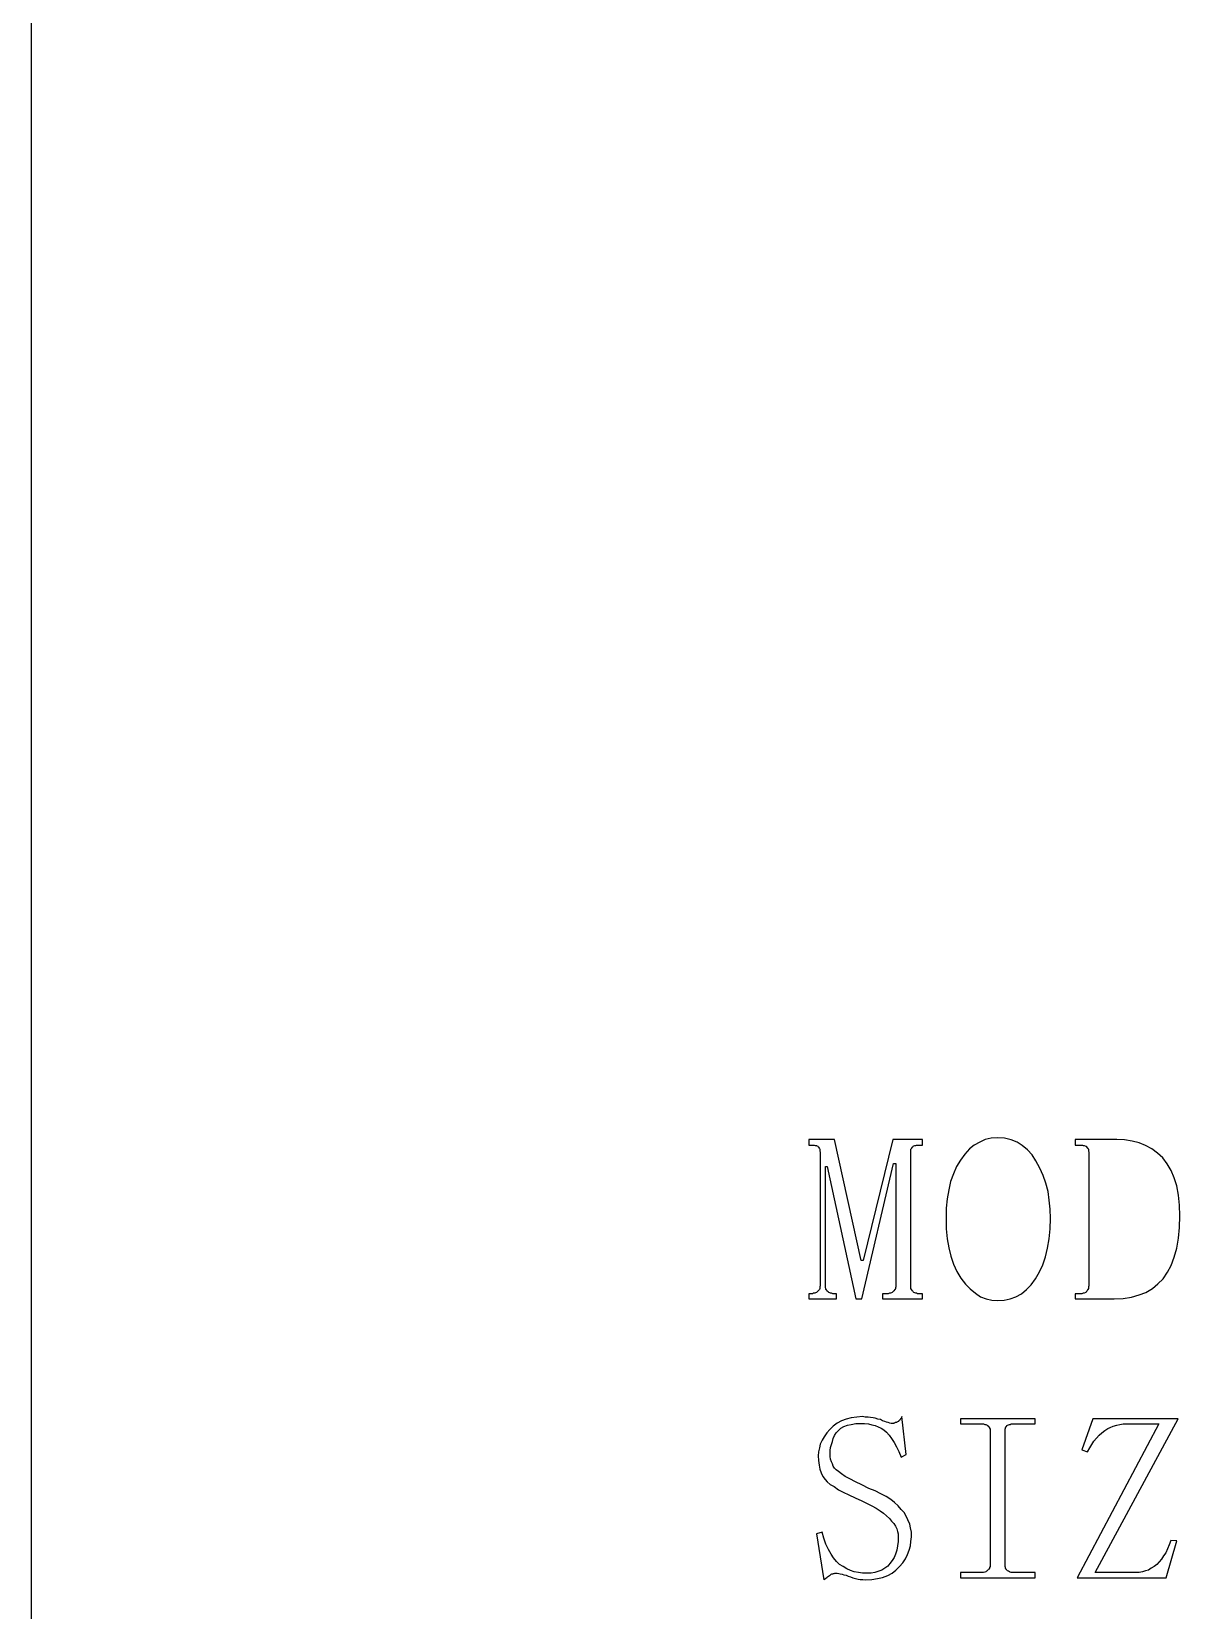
# Model space of a CAD drawing. Extents: x -190 to 190, y -140 to 140.
# Drawn here: x -190 to -162.95, y -106.74 to -70 of the extents above; entities that cross this region are included whole.
import ezdxf

# ---------------------------------------------------------------- set-up
doc = ezdxf.new("R2010")
doc.units = 0
doc.header["$MEASUREMENT"] = 0
doc.layers.get('0').update_dxf_attribs({"linetype": 'CONTINUOUS'})

msp = doc.modelspace()

# ---------------------------------------------------------------- linework, layer by layer
msp.add_lwpolyline([(-190, 135.000039, -0.414214), (-185, 140.000049), (-185, 140.000049), (185, 140.000049), (185, 140.000049, -0.414214), (190, 135.000039), (190, 135.000039), (190, -134.999961), (190, -134.999961, -0.414214), (185, -139.999951), (185, -139.999951), (-185, -139.999951), (-185, -139.999951, -0.414214), (-190, -134.999961), (-190, -134.999961), (-190, 135.000039)], format="xyb")
for points in [[(-169.53, -99.21), (-169.53, -99.19), (-169.53, -99.19), (-169.53, -96.07), (-169.53, -96.07), (-169.53, -96.05), (-169.53, -96.05), (-169.53, -96.03), (-169.53, -96.03), (-169.53, -96.01), (-169.53, -96.01), (-169.52, -95.99), (-169.52, -95.99), (-169.51, -95.98), (-169.51, -95.98), (-169.5, -95.96), (-169.5, -95.96), (-169.49, -95.95), (-169.49, -95.95), (-169.48, -95.94), (-169.48, -95.94), (-169.46, -95.93), (-169.46, -95.93), (-169.44, -95.92), (-169.44, -95.92), (-169.42, -95.92), (-169.42, -95.92), (-169.4, -95.91), (-169.4, -95.91), (-169.38, -95.91), (-169.38, -95.91), (-169.35, -95.91), (-169.35, -95.91), (-169.26, -95.91), (-169.26, -95.91), (-169.26, -95.78), (-169.26, -95.78), (-169.95, -95.78), (-169.95, -95.78), (-170.64, -98.6), (-170.64, -98.6), (-170.69, -98.6), (-170.69, -98.6), (-171.31, -95.78), (-171.31, -95.78), (-171.91, -95.78), (-171.91, -95.78), (-171.91, -95.91), (-171.91, -95.91), (-171.84, -95.91), (-171.84, -95.91), (-171.81, -95.91), (-171.81, -95.91), (-171.78, -95.91), (-171.78, -95.91), (-171.76, -95.92), (-171.76, -95.92), (-171.73, -95.92), (-171.73, -95.92), (-171.72, -95.93), (-171.72, -95.93), (-171.7, -95.94), (-171.7, -95.94), (-171.69, -95.95), (-171.69, -95.95), (-171.68, -95.96), (-171.68, -95.96), (-171.67, -95.98), (-171.67, -95.98), (-171.66, -95.99), (-171.66, -95.99), (-171.65, -96.01), (-171.65, -96.01), (-171.65, -96.03), (-171.65, -96.03), (-171.65, -96.05), (-171.65, -96.05), (-171.64, -96.07), (-171.64, -96.07), (-171.64, -99.19), (-171.64, -99.19), (-171.65, -99.21), (-171.65, -99.21), (-171.65, -99.23), (-171.65, -99.23), (-171.65, -99.25), (-171.65, -99.25), (-171.66, -99.27), (-171.66, -99.27), (-171.67, -99.28), (-171.67, -99.28), (-171.69, -99.3), (-171.69, -99.3), (-171.7, -99.31), (-171.7, -99.31), (-171.71, -99.33), (-171.71, -99.33), (-171.73, -99.34), (-171.73, -99.34), (-171.75, -99.35), (-171.75, -99.35), (-171.77, -99.36), (-171.77, -99.36), (-171.8, -99.36), (-171.8, -99.36), (-171.82, -99.37), (-171.82, -99.37), (-171.85, -99.37), (-171.85, -99.37), (-171.91, -99.37), (-171.91, -99.37), (-171.91, -99.49), (-171.91, -99.49), (-171.26, -99.49), (-171.26, -99.49), (-171.26, -99.37), (-171.26, -99.37), (-171.33, -99.37), (-171.33, -99.37), (-171.35, -99.37), (-171.35, -99.37), (-171.38, -99.36), (-171.38, -99.36), (-171.4, -99.36), (-171.4, -99.36), (-171.42, -99.35), (-171.42, -99.35), (-171.44, -99.34), (-171.44, -99.34), (-171.46, -99.33), (-171.46, -99.33), (-171.48, -99.31), (-171.48, -99.31), (-171.49, -99.3), (-171.49, -99.3), (-171.5, -99.28), (-171.5, -99.28), (-171.51, -99.27), (-171.51, -99.27), (-171.51, -99.25), (-171.51, -99.25), (-171.52, -99.23), (-171.52, -99.23), (-171.52, -99.21), (-171.52, -99.21), (-171.52, -99.19), (-171.52, -99.19), (-171.52, -96.41), (-171.52, -96.41), (-171.48, -96.41), (-171.48, -96.41), (-170.81, -99.49), (-170.81, -99.49), (-170.67, -99.49), (-170.67, -99.49), (-169.94, -96.34), (-169.94, -96.34), (-169.88, -96.34), (-169.88, -96.34), (-169.88, -99.19), (-169.88, -99.19), (-169.88, -99.21), (-169.88, -99.21), (-169.89, -99.23), (-169.89, -99.23), (-169.89, -99.25), (-169.89, -99.25), (-169.9, -99.27), (-169.9, -99.27), (-169.91, -99.28), (-169.91, -99.28), (-169.92, -99.3), (-169.92, -99.3), (-169.94, -99.31), (-169.94, -99.31), (-169.95, -99.33), (-169.95, -99.33), (-169.97, -99.34), (-169.97, -99.34), (-169.98, -99.35), (-169.98, -99.35), (-170.01, -99.36), (-170.01, -99.36), (-170.03, -99.36), (-170.03, -99.36), (-170.06, -99.37), (-170.06, -99.37), (-170.09, -99.37), (-170.09, -99.37), (-170.19, -99.37), (-170.19, -99.37), (-170.19, -99.49), (-170.19, -99.49), (-169.26, -99.49), (-169.26, -99.49), (-169.26, -99.37), (-169.26, -99.37), (-169.35, -99.37), (-169.35, -99.37), (-169.38, -99.37), (-169.38, -99.37), (-169.4, -99.36), (-169.4, -99.36), (-169.42, -99.36), (-169.42, -99.36), (-169.44, -99.35), (-169.44, -99.35), (-169.46, -99.34), (-169.46, -99.34), (-169.48, -99.33), (-169.48, -99.33), (-169.49, -99.31), (-169.49, -99.31), (-169.5, -99.3), (-169.5, -99.3), (-169.51, -99.28), (-169.51, -99.28), (-169.52, -99.27), (-169.52, -99.27), (-169.53, -99.25), (-169.53, -99.25), (-169.53, -99.23), (-169.53, -99.23), (-169.53, -99.21)], [(-167.51, -95.74), (-167.66, -95.75), (-167.66, -95.75), (-167.8, -95.78), (-167.8, -95.78), (-167.93, -95.84), (-167.93, -95.84), (-168.06, -95.91), (-168.06, -95.91), (-168.17, -96), (-168.17, -96), (-168.28, -96.12), (-168.28, -96.12), (-168.38, -96.26), (-168.38, -96.26), (-168.47, -96.41), (-168.47, -96.41), (-168.54, -96.58), (-168.54, -96.58), (-168.61, -96.76), (-168.61, -96.76), (-168.65, -96.95), (-168.65, -96.95), (-168.69, -97.16), (-168.69, -97.16), (-168.71, -97.38), (-168.71, -97.38), (-168.71, -97.86), (-168.71, -97.86), (-168.69, -98.09), (-168.69, -98.09), (-168.65, -98.3), (-168.65, -98.3), (-168.6, -98.5), (-168.6, -98.5), (-168.54, -98.68), (-168.54, -98.68), (-168.46, -98.85), (-168.46, -98.85), (-168.37, -99.01), (-168.37, -99.01), (-168.26, -99.15), (-168.26, -99.15), (-168.15, -99.26), (-168.15, -99.26), (-168.03, -99.36), (-168.03, -99.36), (-167.91, -99.44), (-167.91, -99.44), (-167.78, -99.49), (-167.78, -99.49), (-167.65, -99.52), (-167.65, -99.52), (-167.51, -99.53), (-167.51, -99.53), (-167.36, -99.52), (-167.36, -99.52), (-167.22, -99.49), (-167.22, -99.49), (-167.09, -99.44), (-167.09, -99.44), (-166.96, -99.37), (-166.96, -99.37), (-166.84, -99.27), (-166.84, -99.27), (-166.73, -99.16), (-166.73, -99.16), (-166.63, -99.02), (-166.63, -99.02), (-166.54, -98.86), (-166.54, -98.86), (-166.46, -98.7), (-166.46, -98.7), (-166.4, -98.51), (-166.4, -98.51), (-166.35, -98.31), (-166.35, -98.31), (-166.31, -98.09), (-166.31, -98.09), (-166.29, -97.86), (-166.29, -97.86), (-166.28, -97.62), (-166.28, -97.62), (-166.29, -97.4), (-166.29, -97.4), (-166.31, -97.19), (-166.31, -97.19), (-166.34, -96.99), (-166.34, -96.99), (-166.39, -96.8), (-166.39, -96.8), (-166.45, -96.62), (-166.45, -96.62), (-166.53, -96.45), (-166.53, -96.45), (-166.62, -96.28), (-166.62, -96.28), (-166.71, -96.14), (-166.71, -96.14), (-166.82, -96.02), (-166.82, -96.02), (-166.94, -95.92), (-166.94, -95.92), (-167.06, -95.84), (-167.06, -95.84), (-167.2, -95.79), (-167.2, -95.79), (-167.35, -95.75), (-167.35, -95.75), (-167.51, -95.74)], [(-164.74, -95.78), (-165.71, -95.78), (-165.71, -95.78), (-165.71, -95.91), (-165.71, -95.91), (-165.54, -95.91), (-165.54, -95.91), (-165.52, -95.92), (-165.52, -95.92), (-165.5, -95.92), (-165.5, -95.92), (-165.46, -95.94), (-165.46, -95.94), (-165.41, -95.99), (-165.41, -95.99), (-165.4, -96.01), (-165.4, -96.01), (-165.4, -96.05), (-165.4, -96.05), (-165.39, -96.07), (-165.39, -96.07), (-165.39, -99.19), (-165.39, -99.19), (-165.4, -99.21), (-165.4, -99.21), (-165.4, -99.25), (-165.4, -99.25), (-165.41, -99.27), (-165.41, -99.27), (-165.42, -99.28), (-165.42, -99.28), (-165.43, -99.3), (-165.43, -99.3), (-165.44, -99.31), (-165.44, -99.31), (-165.45, -99.33), (-165.45, -99.33), (-165.46, -99.34), (-165.46, -99.34), (-165.5, -99.36), (-165.5, -99.36), (-165.52, -99.36), (-165.52, -99.36), (-165.55, -99.37), (-165.55, -99.37), (-165.71, -99.37), (-165.71, -99.37), (-165.71, -99.49), (-165.71, -99.49), (-164.8, -99.49), (-164.8, -99.49), (-164.59, -99.48), (-164.59, -99.48), (-164.4, -99.45), (-164.4, -99.45), (-164.22, -99.4), (-164.22, -99.4), (-164.06, -99.34), (-164.06, -99.34), (-163.91, -99.25), (-163.91, -99.25), (-163.78, -99.14), (-163.78, -99.14), (-163.66, -99.02), (-163.66, -99.02), (-163.56, -98.87), (-163.56, -98.87), (-163.47, -98.71), (-163.47, -98.71), (-163.4, -98.52), (-163.4, -98.52), (-163.34, -98.31), (-163.34, -98.31), (-163.3, -98.08), (-163.3, -98.08), (-163.28, -97.83), (-163.28, -97.83), (-163.27, -97.56), (-163.27, -97.56), (-163.28, -97.31), (-163.28, -97.31), (-163.3, -97.08), (-163.3, -97.08), (-163.34, -96.86), (-163.34, -96.86), (-163.4, -96.67), (-163.4, -96.67), (-163.47, -96.5), (-163.47, -96.5), (-163.57, -96.35), (-163.57, -96.35), (-163.67, -96.21), (-163.67, -96.21), (-163.79, -96.1), (-163.79, -96.1), (-163.92, -96), (-163.92, -96), (-164.07, -95.92), (-164.07, -95.92), (-164.22, -95.86), (-164.22, -95.86), (-164.38, -95.82), (-164.38, -95.82), (-164.56, -95.79), (-164.56, -95.79), (-164.74, -95.78)], [(-170.83, -104.12), (-170.67, -104.19), (-170.67, -104.19), (-170.55, -104.25), (-170.55, -104.25), (-170.44, -104.31), (-170.44, -104.31), (-170.34, -104.36), (-170.34, -104.36), (-170.25, -104.42), (-170.25, -104.42), (-170.17, -104.48), (-170.17, -104.48), (-170.1, -104.54), (-170.1, -104.54), (-170.03, -104.6), (-170.03, -104.6), (-169.98, -104.66), (-169.98, -104.66), (-169.93, -104.72), (-169.93, -104.72), (-169.89, -104.78), (-169.89, -104.78), (-169.86, -104.84), (-169.86, -104.84), (-169.84, -104.9), (-169.84, -104.9), (-169.83, -104.96), (-169.83, -104.96), (-169.83, -105.03), (-169.83, -105.03), (-169.83, -105.14), (-169.83, -105.14), (-169.84, -105.24), (-169.84, -105.24), (-169.86, -105.34), (-169.86, -105.34), (-169.89, -105.43), (-169.89, -105.43), (-169.92, -105.51), (-169.92, -105.51), (-169.97, -105.58), (-169.97, -105.58), (-170.02, -105.65), (-170.02, -105.65), (-170.07, -105.71), (-170.07, -105.71), (-170.14, -105.76), (-170.14, -105.76), (-170.21, -105.8), (-170.21, -105.8), (-170.28, -105.83), (-170.28, -105.83), (-170.37, -105.86), (-170.37, -105.86), (-170.46, -105.87), (-170.46, -105.87), (-170.56, -105.87), (-170.56, -105.87), (-170.66, -105.87), (-170.66, -105.87), (-170.75, -105.86), (-170.75, -105.86), (-170.85, -105.84), (-170.85, -105.84), (-170.94, -105.81), (-170.94, -105.81), (-171.02, -105.77), (-171.02, -105.77), (-171.11, -105.72), (-171.11, -105.72), (-171.19, -105.67), (-171.19, -105.67), (-171.26, -105.6), (-171.26, -105.6), (-171.33, -105.52), (-171.33, -105.52), (-171.39, -105.43), (-171.39, -105.43), (-171.45, -105.32), (-171.45, -105.32), (-171.51, -105.2), (-171.51, -105.2), (-171.56, -105.06), (-171.56, -105.06), (-171.6, -104.92), (-171.6, -104.92), (-171.73, -104.96), (-171.73, -104.96), (-171.56, -106.03), (-171.56, -106.03), (-171.54, -106.01), (-171.54, -106.01), (-171.51, -105.99), (-171.51, -105.99), (-171.49, -105.97), (-171.49, -105.97), (-171.47, -105.96), (-171.47, -105.96), (-171.45, -105.94), (-171.45, -105.94), (-171.43, -105.93), (-171.43, -105.93), (-171.41, -105.92), (-171.41, -105.92), (-171.39, -105.9), (-171.39, -105.9), (-171.37, -105.89), (-171.37, -105.89), (-171.35, -105.89), (-171.35, -105.89), (-171.33, -105.88), (-171.33, -105.88), (-171.32, -105.88), (-171.32, -105.88), (-171.3, -105.87), (-171.3, -105.87), (-171.28, -105.87), (-171.28, -105.87), (-171.25, -105.87), (-171.25, -105.87), (-171.21, -105.88), (-171.21, -105.88), (-171.18, -105.89), (-171.18, -105.89), (-171.13, -105.9), (-171.13, -105.9), (-171.09, -105.91), (-171.09, -105.91), (-171.04, -105.92), (-171.04, -105.92), (-170.99, -105.94), (-170.99, -105.94), (-170.94, -105.96), (-170.94, -105.96), (-170.88, -105.98), (-170.88, -105.98), (-170.82, -106), (-170.82, -106), (-170.76, -106.01), (-170.76, -106.01), (-170.71, -106.02), (-170.71, -106.02), (-170.65, -106.02), (-170.65, -106.02), (-170.59, -106.03), (-170.59, -106.03), (-170.44, -106.02), (-170.44, -106.02), (-170.31, -106), (-170.31, -106), (-170.19, -105.97), (-170.19, -105.97), (-170.07, -105.93), (-170.07, -105.93), (-169.97, -105.87), (-169.97, -105.87), (-169.88, -105.8), (-169.88, -105.8), (-169.8, -105.72), (-169.8, -105.72), (-169.72, -105.63), (-169.72, -105.63), (-169.66, -105.54), (-169.66, -105.54), (-169.61, -105.44), (-169.61, -105.44), (-169.57, -105.34), (-169.57, -105.34), (-169.54, -105.24), (-169.54, -105.24), (-169.53, -105.14), (-169.53, -105.14), (-169.52, -105.03), (-169.52, -105.03), (-169.52, -104.92), (-169.52, -104.92), (-169.54, -104.82), (-169.54, -104.82), (-169.56, -104.73), (-169.56, -104.73), (-169.6, -104.63), (-169.6, -104.63), (-169.64, -104.55), (-169.64, -104.55), (-169.69, -104.46), (-169.69, -104.46), (-169.76, -104.39), (-169.76, -104.39), (-169.83, -104.31), (-169.83, -104.31), (-169.91, -104.23), (-169.91, -104.23), (-170, -104.16), (-170, -104.16), (-170.11, -104.09), (-170.11, -104.09), (-170.23, -104.03), (-170.23, -104.03), (-170.36, -103.96), (-170.36, -103.96), (-170.51, -103.9), (-170.51, -103.9), (-170.67, -103.82), (-170.67, -103.82), (-170.82, -103.75), (-170.82, -103.75), (-170.95, -103.68), (-170.95, -103.68), (-171.06, -103.62), (-171.06, -103.62), (-171.15, -103.56), (-171.15, -103.56), (-171.22, -103.51), (-171.22, -103.51), (-171.27, -103.47), (-171.27, -103.47), (-171.31, -103.43), (-171.31, -103.43), (-171.34, -103.38), (-171.34, -103.38), (-171.36, -103.33), (-171.36, -103.33), (-171.38, -103.28), (-171.38, -103.28), (-171.4, -103.22), (-171.4, -103.22), (-171.41, -103.16), (-171.41, -103.16), (-171.41, -103.1), (-171.41, -103.1), (-171.41, -103.02), (-171.41, -103.02), (-171.4, -102.95), (-171.4, -102.95), (-171.38, -102.88), (-171.38, -102.88), (-171.36, -102.81), (-171.36, -102.81), (-171.34, -102.74), (-171.34, -102.74), (-171.31, -102.67), (-171.31, -102.67), (-171.27, -102.61), (-171.27, -102.61), (-171.22, -102.55), (-171.22, -102.55), (-171.16, -102.5), (-171.16, -102.5), (-171.09, -102.46), (-171.09, -102.46), (-171.01, -102.43), (-171.01, -102.43), (-170.92, -102.41), (-170.92, -102.41), (-170.81, -102.39), (-170.81, -102.39), (-170.7, -102.39), (-170.7, -102.39), (-170.61, -102.39), (-170.61, -102.39), (-170.52, -102.4), (-170.52, -102.4), (-170.44, -102.42), (-170.44, -102.42), (-170.36, -102.44), (-170.36, -102.44), (-170.29, -102.47), (-170.29, -102.47), (-170.22, -102.5), (-170.22, -102.5), (-170.16, -102.54), (-170.16, -102.54), (-170.1, -102.59), (-170.1, -102.59), (-170.04, -102.66), (-170.04, -102.66), (-169.98, -102.74), (-169.98, -102.74), (-169.92, -102.83), (-169.92, -102.83), (-169.87, -102.93), (-169.87, -102.93), (-169.81, -103.04), (-169.81, -103.04), (-169.76, -103.17), (-169.76, -103.17), (-169.64, -103.11), (-169.64, -103.11), (-169.74, -102.23), (-169.74, -102.23), (-169.75, -102.26), (-169.75, -102.26), (-169.77, -102.28), (-169.77, -102.28), (-169.78, -102.3), (-169.78, -102.3), (-169.79, -102.31), (-169.79, -102.31), (-169.81, -102.33), (-169.81, -102.33), (-169.82, -102.34), (-169.82, -102.34), (-169.84, -102.35), (-169.84, -102.35), (-169.86, -102.36), (-169.86, -102.36), (-169.87, -102.37), (-169.87, -102.37), (-169.89, -102.37), (-169.89, -102.37), (-169.91, -102.38), (-169.91, -102.38), (-169.93, -102.38), (-169.93, -102.38), (-169.94, -102.39), (-169.94, -102.39), (-169.96, -102.39), (-169.96, -102.39), (-169.99, -102.39), (-169.99, -102.39), (-170.02, -102.38), (-170.02, -102.38), (-170.06, -102.37), (-170.06, -102.37), (-170.1, -102.36), (-170.1, -102.36), (-170.14, -102.34), (-170.14, -102.34), (-170.19, -102.33), (-170.19, -102.33), (-170.24, -102.3), (-170.24, -102.3), (-170.3, -102.29), (-170.3, -102.29), (-170.36, -102.27), (-170.36, -102.27), (-170.41, -102.26), (-170.41, -102.26), (-170.47, -102.25), (-170.47, -102.25), (-170.53, -102.24), (-170.53, -102.24), (-170.6, -102.24), (-170.6, -102.24), (-170.66, -102.23), (-170.66, -102.23), (-170.79, -102.24), (-170.79, -102.24), (-170.92, -102.26), (-170.92, -102.26), (-171.04, -102.29), (-171.04, -102.29), (-171.15, -102.33), (-171.15, -102.33), (-171.25, -102.38), (-171.25, -102.38), (-171.34, -102.45), (-171.34, -102.45), (-171.42, -102.53), (-171.42, -102.53), (-171.49, -102.61), (-171.49, -102.61), (-171.55, -102.7), (-171.55, -102.7), (-171.6, -102.78), (-171.6, -102.78), (-171.64, -102.87), (-171.64, -102.87), (-171.66, -102.96), (-171.66, -102.96), (-171.68, -103.05), (-171.68, -103.05), (-171.69, -103.14), (-171.69, -103.14), (-171.68, -103.25), (-171.68, -103.25), (-171.67, -103.36), (-171.67, -103.36), (-171.65, -103.45), (-171.65, -103.45), (-171.62, -103.54), (-171.62, -103.54), (-171.58, -103.62), (-171.58, -103.62), (-171.53, -103.69), (-171.53, -103.69), (-171.48, -103.75), (-171.48, -103.75), (-171.41, -103.81), (-171.41, -103.81), (-171.32, -103.86), (-171.32, -103.86), (-171.22, -103.93), (-171.22, -103.93), (-171.11, -103.99), (-171.11, -103.99), (-170.98, -104.05), (-170.98, -104.05), (-170.83, -104.12)], [(-168.38, -102.28), (-168.38, -102.4), (-168.38, -102.4), (-167.89, -102.4), (-167.89, -102.4), (-167.86, -102.4), (-167.86, -102.4), (-167.84, -102.4), (-167.84, -102.4), (-167.81, -102.41), (-167.81, -102.41), (-167.79, -102.41), (-167.79, -102.41), (-167.77, -102.42), (-167.77, -102.42), (-167.76, -102.43), (-167.76, -102.43), (-167.74, -102.44), (-167.74, -102.44), (-167.73, -102.46), (-167.73, -102.46), (-167.71, -102.47), (-167.71, -102.47), (-167.7, -102.49), (-167.7, -102.49), (-167.7, -102.5), (-167.7, -102.5), (-167.69, -102.52), (-167.69, -102.52), (-167.69, -102.54), (-167.69, -102.54), (-167.69, -102.57), (-167.69, -102.57), (-167.69, -105.68), (-167.69, -105.68), (-167.69, -105.7), (-167.69, -105.7), (-167.69, -105.72), (-167.69, -105.72), (-167.7, -105.74), (-167.7, -105.74), (-167.7, -105.76), (-167.7, -105.76), (-167.71, -105.78), (-167.71, -105.78), (-167.73, -105.79), (-167.73, -105.79), (-167.74, -105.8), (-167.74, -105.8), (-167.76, -105.82), (-167.76, -105.82), (-167.77, -105.83), (-167.77, -105.83), (-167.79, -105.84), (-167.79, -105.84), (-167.81, -105.85), (-167.81, -105.85), (-167.84, -105.86), (-167.84, -105.86), (-167.86, -105.86), (-167.86, -105.86), (-167.89, -105.86), (-167.89, -105.86), (-168.38, -105.86), (-168.38, -105.86), (-168.38, -105.98), (-168.38, -105.98), (-166.64, -105.98), (-166.64, -105.98), (-166.64, -105.86), (-166.64, -105.86), (-167.14, -105.86), (-167.14, -105.86), (-167.17, -105.86), (-167.17, -105.86), (-167.2, -105.86), (-167.2, -105.86), (-167.22, -105.85), (-167.22, -105.85), (-167.24, -105.84), (-167.24, -105.84), (-167.26, -105.83), (-167.26, -105.83), (-167.28, -105.82), (-167.28, -105.82), (-167.3, -105.8), (-167.3, -105.8), (-167.31, -105.79), (-167.31, -105.79), (-167.32, -105.78), (-167.32, -105.78), (-167.33, -105.76), (-167.33, -105.76), (-167.33, -105.74), (-167.33, -105.74), (-167.34, -105.72), (-167.34, -105.72), (-167.34, -105.7), (-167.34, -105.7), (-167.34, -105.68), (-167.34, -105.68), (-167.34, -102.57), (-167.34, -102.57), (-167.34, -102.54), (-167.34, -102.54), (-167.34, -102.52), (-167.34, -102.52), (-167.33, -102.5), (-167.33, -102.5), (-167.33, -102.49), (-167.33, -102.49), (-167.32, -102.47), (-167.32, -102.47), (-167.31, -102.46), (-167.31, -102.46), (-167.3, -102.44), (-167.3, -102.44), (-167.28, -102.43), (-167.28, -102.43), (-167.26, -102.42), (-167.26, -102.42), (-167.24, -102.41), (-167.24, -102.41), (-167.22, -102.41), (-167.22, -102.41), (-167.2, -102.4), (-167.2, -102.4), (-167.17, -102.4), (-167.17, -102.4), (-167.14, -102.4), (-167.14, -102.4), (-166.64, -102.4), (-166.64, -102.4), (-166.64, -102.28), (-166.64, -102.28), (-168.38, -102.28)], [(-164.22, -105.86), (-164.3, -105.86), (-164.3, -105.86), (-165.24, -105.86), (-165.24, -105.86), (-163.31, -102.28), (-163.31, -102.28), (-165.3, -102.28), (-165.3, -102.28), (-165.55, -103), (-165.55, -103), (-165.42, -103.05), (-165.42, -103.05), (-165.37, -102.96), (-165.37, -102.96), (-165.32, -102.88), (-165.32, -102.88), (-165.27, -102.8), (-165.27, -102.8), (-165.21, -102.73), (-165.21, -102.73), (-165.15, -102.66), (-165.15, -102.66), (-165.09, -102.61), (-165.09, -102.61), (-165.02, -102.55), (-165.02, -102.55), (-164.95, -102.51), (-164.95, -102.51), (-164.89, -102.48), (-164.89, -102.48), (-164.82, -102.45), (-164.82, -102.45), (-164.74, -102.43), (-164.74, -102.43), (-164.67, -102.41), (-164.67, -102.41), (-164.59, -102.4), (-164.59, -102.4), (-164.51, -102.4), (-164.51, -102.4), (-163.76, -102.4), (-163.76, -102.4), (-165.66, -105.98), (-165.66, -105.98), (-163.59, -105.98), (-163.59, -105.98), (-163.34, -105.12), (-163.34, -105.12), (-163.48, -105.11), (-163.48, -105.11), (-163.52, -105.21), (-163.52, -105.21), (-163.56, -105.31), (-163.56, -105.31), (-163.6, -105.4), (-163.6, -105.4), (-163.65, -105.47), (-163.65, -105.47), (-163.7, -105.55), (-163.7, -105.55), (-163.75, -105.61), (-163.75, -105.61), (-163.81, -105.67), (-163.81, -105.67), (-163.87, -105.72), (-163.87, -105.72), (-163.94, -105.76), (-163.94, -105.76), (-164, -105.8), (-164, -105.8), (-164.07, -105.82), (-164.07, -105.82), (-164.14, -105.84), (-164.14, -105.84), (-164.22, -105.86)]]:
    msp.add_lwpolyline(points)

doc.saveas('drawing.dxf')
